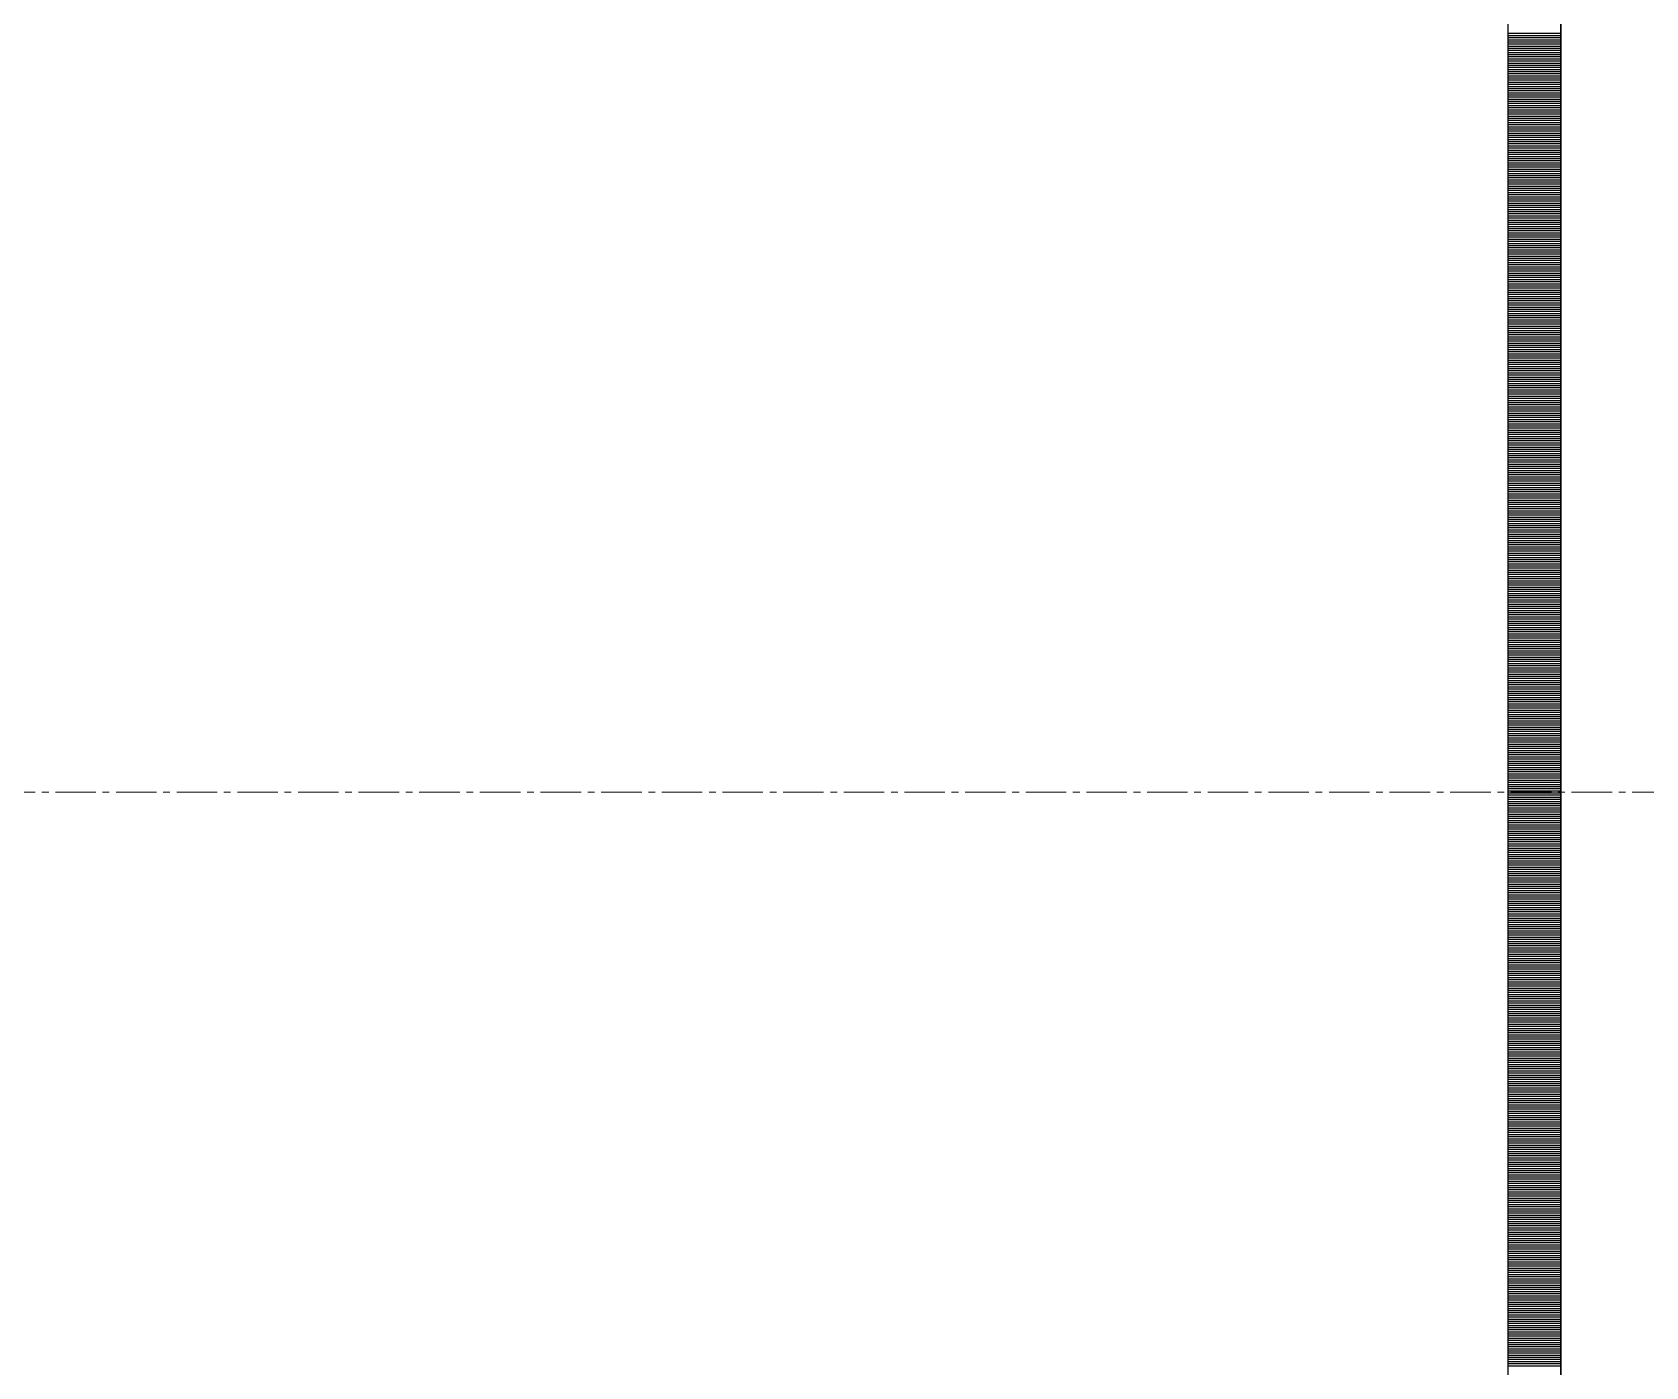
# Model space of a CAD drawing. Header units: millimetres. Extents: x -231292 to 573618, y -153144 to 564035.
# Drawn here: x 7853 to 8613, y 208796 to 209425 of the extents above; entities that cross this region are included whole.
import ezdxf

# ---------------------------------------------------------------- set-up
doc = ezdxf.new("R2010")
doc.units = ezdxf.units.MM
doc.linetypes.add('CENTER2', pattern=[28.575, 19.05, -3.175, 3.175, -3.175])
doc.layers.get('0').update_dxf_attribs({"color": 250})
for name, color, linetype, lineweight in [('АР_Тонкая', 250, 'Continuous', 5), ('АР_Штриховка', 250, 'Continuous', 0), ('РД_Оси_100', 250, 'Continuous', 0)]:
    doc.layers.add(name, color=color, linetype=linetype, lineweight=lineweight)

# ---------------------------------------------------------------- blocks, each defined once
blk = doc.blocks.new('оси_рен')
at = {"layer": 'РД_Оси_100', "color": 251, "linetype": 'CENTER2', "true_color": 0x636466}
blk.add_line((1225207.916, 158413.25), (1189697.958, 158413.25), dxfattribs=at)

msp = doc.modelspace()

# ---------------------------------------------------------------- linework, layer by layer
at = {"layer": 'АР_Тонкая', "color": 18, "linetype": 'Continuous', "lineweight": 25, "true_color": 0x000000}
for p, q in [((8548.243, 263866.253), (8548.243, 187666.253)), ((8573.243, 263866.253), (8573.243, 187666.253)), ((8573.243, 187666.253), (8573.243, 263866.253))]:
    msp.add_line(p, q, dxfattribs=at)
at = {"layer": 'АР_Штриховка', "color": 18, "linetype": 'Continuous', "lineweight": 25, "true_color": 0x000000}
for p, q in [((8548.243, 209424.002), (8573.243, 209424.002)), ((8548.243, 209423.002), (8573.243, 209423.002)), ((8548.243, 209422.002), (8573.243, 209422.002)), ((8548.243, 209421.002), (8573.243, 209421.002)), ((8548.243, 209420.002), (8573.243, 209420.002)), ((8548.243, 209419.002), (8573.243, 209419.002)), ((8548.243, 209418.002), (8573.243, 209418.002)), ((8548.243, 209417.002), (8573.243, 209417.002)), ((8548.243, 209416.002), (8573.243, 209416.002)), ((8548.243, 209415.002), (8573.243, 209415.002)), ((8548.243, 209414.002), (8573.243, 209414.002)), ((8548.243, 209413.002), (8573.243, 209413.002)), ((8548.243, 209412.002), (8573.243, 209412.002)), ((8548.243, 209411.002), (8573.243, 209411.002)), ((8548.243, 209410.002), (8573.243, 209410.002)), ((8548.243, 209409.002), (8573.243, 209409.002)), ((8548.243, 209408.002), (8573.243, 209408.002)), ((8548.243, 209407.002), (8573.243, 209407.002)), ((8548.243, 209406.002), (8573.243, 209406.002)), ((8548.243, 209405.002), (8573.243, 209405.002)), ((8548.243, 209404.002), (8573.243, 209404.002)), ((8548.243, 209403.002), (8573.243, 209403.002)), ((8548.243, 209402.002), (8573.243, 209402.002)), ((8548.243, 209401.002), (8573.243, 209401.002)), ((8548.243, 209400.002), (8573.243, 209400.002)), ((8548.243, 209399.002), (8573.243, 209399.002)), ((8548.243, 209398.002), (8573.243, 209398.002)), ((8548.243, 209397.002), (8573.243, 209397.002)), ((8548.243, 209396.002), (8573.243, 209396.002)), ((8548.243, 209395.002), (8573.243, 209395.002)), ((8548.243, 209394.002), (8573.243, 209394.002)), ((8548.243, 209393.002), (8573.243, 209393.002)), ((8548.243, 209392.002), (8573.243, 209392.002)), ((8548.243, 209391.002), (8573.243, 209391.002)), ((8548.243, 209390.002), (8573.243, 209390.002)), ((8548.243, 209389.002), (8573.243, 209389.002)), ((8548.243, 209388.002), (8573.243, 209388.002)), ((8548.243, 209387.002), (8573.243, 209387.002)), ((8548.243, 209386.002), (8573.243, 209386.002)), ((8548.243, 209385.002), (8573.243, 209385.002)), ((8548.243, 209384.002), (8573.243, 209384.002)), ((8548.243, 209383.002), (8573.243, 209383.002)), ((8548.243, 209382.002), (8573.243, 209382.002)), ((8548.243, 209381.002), (8573.243, 209381.002)), ((8548.243, 209380.002), (8573.243, 209380.002)), ((8548.243, 209379.002), (8573.243, 209379.002)), ((8548.243, 209378.002), (8573.243, 209378.002)), ((8548.243, 209377.002), (8573.243, 209377.002)), ((8548.243, 209376.002), (8573.243, 209376.002)), ((8548.243, 209375.002), (8573.243, 209375.002)), ((8548.243, 209374.002), (8573.243, 209374.002)), ((8548.243, 209373.002), (8573.243, 209373.002)), ((8548.243, 209372.002), (8573.243, 209372.002)), ((8548.243, 209371.002), (8573.243, 209371.002)), ((8548.243, 209370.002), (8573.243, 209370.002)), ((8548.243, 209369.002), (8573.243, 209369.002)), ((8548.243, 209368.002), (8573.243, 209368.002)), ((8548.243, 209367.002), (8573.243, 209367.002)), ((8548.243, 209366.002), (8573.243, 209366.002)), ((8548.243, 209365.002), (8573.243, 209365.002)), ((8548.243, 209364.002), (8573.243, 209364.002)), ((8548.243, 209363.002), (8573.243, 209363.002)), ((8548.243, 209362.002), (8573.243, 209362.002)), ((8548.243, 209361.002), (8573.243, 209361.002)), ((8548.243, 209360.002), (8573.243, 209360.002)), ((8548.243, 209359.002), (8573.243, 209359.002)), ((8548.243, 209358.002), (8573.243, 209358.002)), ((8548.243, 209357.002), (8573.243, 209357.002)), ((8548.243, 209356.002), (8573.243, 209356.002)), ((8548.243, 209355.002), (8573.243, 209355.002)), ((8548.243, 209354.002), (8573.243, 209354.002)), ((8548.243, 209353.002), (8573.243, 209353.002)), ((8548.243, 209352.002), (8573.243, 209352.002)), ((8548.243, 209351.002), (8573.243, 209351.002)), ((8548.243, 209350.002), (8573.243, 209350.002)), ((8548.243, 209349.002), (8573.243, 209349.002)), ((8548.243, 209348.002), (8573.243, 209348.002)), ((8548.243, 209347.002), (8573.243, 209347.002)), ((8548.243, 209346.002), (8573.243, 209346.002)), ((8548.243, 209345.002), (8573.243, 209345.002)), ((8548.243, 209344.002), (8573.243, 209344.002)), ((8548.243, 209343.002), (8573.243, 209343.002)), ((8548.243, 209342.002), (8573.243, 209342.002)), ((8548.243, 209341.002), (8573.243, 209341.002)), ((8548.243, 209340.002), (8573.243, 209340.002)), ((8548.243, 209339.002), (8573.243, 209339.002)), ((8548.243, 209338.002), (8573.243, 209338.002)), ((8548.243, 209337.002), (8573.243, 209337.002)), ((8548.243, 209336.002), (8573.243, 209336.002)), ((8548.243, 209335.002), (8573.243, 209335.002)), ((8548.243, 209334.002), (8573.243, 209334.002)), ((8548.243, 209333.002), (8573.243, 209333.002)), ((8548.243, 209332.002), (8573.243, 209332.002)), ((8548.243, 209331.002), (8573.243, 209331.002)), ((8548.243, 209330.002), (8573.243, 209330.002)), ((8548.243, 209329.002), (8573.243, 209329.002)), ((8548.243, 209328.002), (8573.243, 209328.002)), ((8548.243, 209327.002), (8573.243, 209327.002)), ((8548.243, 209326.002), (8573.243, 209326.002)), ((8548.243, 209325.002), (8573.243, 209325.002)), ((8548.243, 209324.002), (8573.243, 209324.002)), ((8548.243, 209323.002), (8573.243, 209323.002)), ((8548.243, 209322.002), (8573.243, 209322.002)), ((8548.243, 209321.002), (8573.243, 209321.002)), ((8548.243, 209320.002), (8573.243, 209320.002)), ((8548.243, 209319.002), (8573.243, 209319.002)), ((8548.243, 209318.002), (8573.243, 209318.002)), ((8548.243, 209317.002), (8573.243, 209317.002)), ((8548.243, 209316.002), (8573.243, 209316.002)), ((8548.243, 209315.002), (8573.243, 209315.002)), ((8548.243, 209314.002), (8573.243, 209314.002)), ((8548.243, 209313.002), (8573.243, 209313.002)), ((8548.243, 209312.002), (8573.243, 209312.002)), ((8548.243, 209311.002), (8573.243, 209311.002)), ((8548.243, 209310.002), (8573.243, 209310.002)), ((8548.243, 209309.002), (8573.243, 209309.002)), ((8548.243, 209308.002), (8573.243, 209308.002)), ((8548.243, 209307.002), (8573.243, 209307.002)), ((8548.243, 209306.002), (8573.243, 209306.002)), ((8548.243, 209305.002), (8573.243, 209305.002)), ((8548.243, 209304.002), (8573.243, 209304.002)), ((8548.243, 209303.002), (8573.243, 209303.002)), ((8548.243, 209302.002), (8573.243, 209302.002)), ((8548.243, 209301.002), (8573.243, 209301.002)), ((8548.243, 209300.002), (8573.243, 209300.002)), ((8548.243, 209299.002), (8573.243, 209299.002)), ((8548.243, 209298.002), (8573.243, 209298.002)), ((8548.243, 209297.002), (8573.243, 209297.002)), ((8548.243, 209296.002), (8573.243, 209296.002)), ((8548.243, 209295.002), (8573.243, 209295.002)), ((8548.243, 209294.002), (8573.243, 209294.002)), ((8548.243, 209293.002), (8573.243, 209293.002)), ((8548.243, 209292.002), (8573.243, 209292.002)), ((8548.243, 209291.002), (8573.243, 209291.002)), ((8548.243, 209290.002), (8573.243, 209290.002)), ((8548.243, 209289.002), (8573.243, 209289.002)), ((8548.243, 209288.002), (8573.243, 209288.002)), ((8548.243, 209287.002), (8573.243, 209287.002)), ((8548.243, 209286.002), (8573.243, 209286.002)), ((8548.243, 209285.002), (8573.243, 209285.002)), ((8548.243, 209284.002), (8573.243, 209284.002)), ((8548.243, 209283.002), (8573.243, 209283.002)), ((8548.243, 209282.002), (8573.243, 209282.002)), ((8548.243, 209281.002), (8573.243, 209281.002)), ((8548.243, 209280.002), (8573.243, 209280.002)), ((8548.243, 209279.002), (8573.243, 209279.002)), ((8548.243, 209278.002), (8573.243, 209278.002)), ((8548.243, 209277.002), (8573.243, 209277.002)), ((8548.243, 209276.002), (8573.243, 209276.002)), ((8548.243, 209275.002), (8573.243, 209275.002)), ((8548.243, 209274.002), (8573.243, 209274.002)), ((8548.243, 209273.002), (8573.243, 209273.002)), ((8548.243, 209272.002), (8573.243, 209272.002)), ((8548.243, 209271.002), (8573.243, 209271.002)), ((8548.243, 209270.002), (8573.243, 209270.002)), ((8548.243, 209269.002), (8573.243, 209269.002)), ((8548.243, 209268.002), (8573.243, 209268.002)), ((8548.243, 209267.002), (8573.243, 209267.002)), ((8548.243, 209266.002), (8573.243, 209266.002)), ((8548.243, 209265.002), (8573.243, 209265.002)), ((8548.243, 209264.002), (8573.243, 209264.002)), ((8548.243, 209263.002), (8573.243, 209263.002)), ((8548.243, 209262.002), (8573.243, 209262.002)), ((8548.243, 209261.002), (8573.243, 209261.002)), ((8548.243, 209260.002), (8573.243, 209260.002)), ((8548.243, 209259.002), (8573.243, 209259.002)), ((8548.243, 209258.002), (8573.243, 209258.002)), ((8548.243, 209257.002), (8573.243, 209257.002)), ((8548.243, 209256.002), (8573.243, 209256.002)), ((8548.243, 209255.002), (8573.243, 209255.002)), ((8548.243, 209254.002), (8573.243, 209254.002)), ((8548.243, 209253.002), (8573.243, 209253.002)), ((8548.243, 209252.002), (8573.243, 209252.002)), ((8548.243, 209251.002), (8573.243, 209251.002)), ((8548.243, 209250.002), (8573.243, 209250.002)), ((8548.243, 209249.002), (8573.243, 209249.002)), ((8548.243, 209248.002), (8573.243, 209248.002)), ((8548.243, 209247.002), (8573.243, 209247.002)), ((8548.243, 209246.002), (8573.243, 209246.002)), ((8548.243, 209245.002), (8573.243, 209245.002)), ((8548.243, 209244.002), (8573.243, 209244.002)), ((8548.243, 209243.002), (8573.243, 209243.002)), ((8548.243, 209242.002), (8573.243, 209242.002)), ((8548.243, 209241.002), (8573.243, 209241.002)), ((8548.243, 209240.002), (8573.243, 209240.002)), ((8548.243, 209239.002), (8573.243, 209239.002)), ((8548.243, 209238.002), (8573.243, 209238.002)), ((8548.243, 209237.002), (8573.243, 209237.002)), ((8548.243, 209236.002), (8573.243, 209236.002)), ((8548.243, 209235.002), (8573.243, 209235.002)), ((8548.243, 209234.002), (8573.243, 209234.002)), ((8548.243, 209233.002), (8573.243, 209233.002)), ((8548.243, 209232.002), (8573.243, 209232.002)), ((8548.243, 209231.002), (8573.243, 209231.002)), ((8548.243, 209230.002), (8573.243, 209230.002)), ((8548.243, 209229.002), (8573.243, 209229.002)), ((8548.243, 209228.002), (8573.243, 209228.002)), ((8548.243, 209227.002), (8573.243, 209227.002)), ((8548.243, 209226.002), (8573.243, 209226.002)), ((8548.243, 209225.002), (8573.243, 209225.002)), ((8548.243, 209224.002), (8573.243, 209224.002)), ((8548.243, 209223.002), (8573.243, 209223.002)), ((8548.243, 209222.002), (8573.243, 209222.002)), ((8548.243, 209221.002), (8573.243, 209221.002)), ((8548.243, 209220.002), (8573.243, 209220.002)), ((8548.243, 209219.002), (8573.243, 209219.002)), ((8548.243, 209218.002), (8573.243, 209218.002)), ((8548.243, 209217.002), (8573.243, 209217.002)), ((8548.243, 209216.002), (8573.243, 209216.002)), ((8548.243, 209215.002), (8573.243, 209215.002)), ((8548.243, 209214.002), (8573.243, 209214.002)), ((8548.243, 209213.002), (8573.243, 209213.002)), ((8548.243, 209212.002), (8573.243, 209212.002)), ((8548.243, 209211.002), (8573.243, 209211.002)), ((8548.243, 209210.002), (8573.243, 209210.002)), ((8548.243, 209209.002), (8573.243, 209209.002)), ((8548.243, 209208.002), (8573.243, 209208.002)), ((8548.243, 209207.002), (8573.243, 209207.002)), ((8548.243, 209206.002), (8573.243, 209206.002)), ((8548.243, 209205.002), (8573.243, 209205.002)), ((8548.243, 209204.002), (8573.243, 209204.002)), ((8548.243, 209203.002), (8573.243, 209203.002)), ((8548.243, 209202.002), (8573.243, 209202.002)), ((8548.243, 209201.002), (8573.243, 209201.002)), ((8548.243, 209200.002), (8573.243, 209200.002)), ((8548.243, 209199.002), (8573.243, 209199.002)), ((8548.243, 209198.002), (8573.243, 209198.002)), ((8548.243, 209197.002), (8573.243, 209197.002)), ((8548.243, 209196.002), (8573.243, 209196.002)), ((8548.243, 209195.002), (8573.243, 209195.002)), ((8548.243, 209194.002), (8573.243, 209194.002)), ((8548.243, 209193.002), (8573.243, 209193.002)), ((8548.243, 209192.002), (8573.243, 209192.002)), ((8548.243, 209191.002), (8573.243, 209191.002)), ((8548.243, 209190.002), (8573.243, 209190.002)), ((8548.243, 209189.002), (8573.243, 209189.002)), ((8548.243, 209188.002), (8573.243, 209188.002)), ((8548.243, 209187.002), (8573.243, 209187.002)), ((8548.243, 209186.002), (8573.243, 209186.002)), ((8548.243, 209185.002), (8573.243, 209185.002)), ((8548.243, 209184.002), (8573.243, 209184.002)), ((8548.243, 209183.002), (8573.243, 209183.002)), ((8548.243, 209182.002), (8573.243, 209182.002)), ((8548.243, 209181.002), (8573.243, 209181.002)), ((8548.243, 209180.002), (8573.243, 209180.002)), ((8548.243, 209179.002), (8573.243, 209179.002)), ((8548.243, 209178.002), (8573.243, 209178.002)), ((8548.243, 209177.002), (8573.243, 209177.002)), ((8548.243, 209176.002), (8573.243, 209176.002)), ((8548.243, 209175.002), (8573.243, 209175.002)), ((8548.243, 209174.002), (8573.243, 209174.002)), ((8548.243, 209173.002), (8573.243, 209173.002)), ((8548.243, 209172.002), (8573.243, 209172.002)), ((8548.243, 209171.002), (8573.243, 209171.002)), ((8548.243, 209170.002), (8573.243, 209170.002)), ((8548.243, 209169.002), (8573.243, 209169.002)), ((8548.243, 209168.002), (8573.243, 209168.002)), ((8548.243, 209167.002), (8573.243, 209167.002)), ((8548.243, 209166.002), (8573.243, 209166.002)), ((8548.243, 209165.002), (8573.243, 209165.002)), ((8548.243, 209164.002), (8573.243, 209164.002)), ((8548.243, 209163.002), (8573.243, 209163.002)), ((8548.243, 209162.002), (8573.243, 209162.002)), ((8548.243, 209161.002), (8573.243, 209161.002)), ((8548.243, 209160.002), (8573.243, 209160.002)), ((8548.243, 209159.002), (8573.243, 209159.002)), ((8548.243, 209158.002), (8573.243, 209158.002)), ((8548.243, 209157.002), (8573.243, 209157.002)), ((8548.243, 209156.002), (8573.243, 209156.002)), ((8548.243, 209155.002), (8573.243, 209155.002)), ((8548.243, 209154.002), (8573.243, 209154.002)), ((8548.243, 209153.002), (8573.243, 209153.002)), ((8548.243, 209152.002), (8573.243, 209152.002)), ((8548.243, 209151.002), (8573.243, 209151.002)), ((8548.243, 209150.002), (8573.243, 209150.002)), ((8548.243, 209149.002), (8573.243, 209149.002)), ((8548.243, 209148.002), (8573.243, 209148.002)), ((8548.243, 209147.002), (8573.243, 209147.002)), ((8548.243, 209146.002), (8573.243, 209146.002)), ((8548.243, 209145.002), (8573.243, 209145.002)), ((8548.243, 209144.002), (8573.243, 209144.002)), ((8548.243, 209143.002), (8573.243, 209143.002)), ((8548.243, 209142.002), (8573.243, 209142.002)), ((8548.243, 209141.002), (8573.243, 209141.002)), ((8548.243, 209140.002), (8573.243, 209140.002)), ((8548.243, 209139.002), (8573.243, 209139.002)), ((8548.243, 209138.002), (8573.243, 209138.002)), ((8548.243, 209137.002), (8573.243, 209137.002)), ((8548.243, 209136.002), (8573.243, 209136.002)), ((8548.243, 209135.002), (8573.243, 209135.002)), ((8548.243, 209134.002), (8573.243, 209134.002)), ((8548.243, 209133.002), (8573.243, 209133.002)), ((8548.243, 209132.002), (8573.243, 209132.002)), ((8548.243, 209131.002), (8573.243, 209131.002)), ((8548.243, 209130.002), (8573.243, 209130.002)), ((8548.243, 209129.002), (8573.243, 209129.002)), ((8548.243, 209128.002), (8573.243, 209128.002)), ((8548.243, 209127.002), (8573.243, 209127.002)), ((8548.243, 209126.002), (8573.243, 209126.002)), ((8548.243, 209125.002), (8573.243, 209125.002)), ((8548.243, 209124.002), (8573.243, 209124.002)), ((8548.243, 209123.002), (8573.243, 209123.002)), ((8548.243, 209122.002), (8573.243, 209122.002)), ((8548.243, 209121.002), (8573.243, 209121.002)), ((8548.243, 209120.002), (8573.243, 209120.002)), ((8548.243, 209119.002), (8573.243, 209119.002)), ((8548.243, 209118.002), (8573.243, 209118.002)), ((8548.243, 209117.002), (8573.243, 209117.002)), ((8548.243, 209116.002), (8573.243, 209116.002)), ((8548.243, 209115.002), (8573.243, 209115.002)), ((8548.243, 209114.002), (8573.243, 209114.002)), ((8548.243, 209113.002), (8573.243, 209113.002)), ((8548.243, 209112.002), (8573.243, 209112.002)), ((8548.243, 209111.002), (8573.243, 209111.002)), ((8548.243, 209110.002), (8573.243, 209110.002)), ((8548.243, 209109.002), (8573.243, 209109.002)), ((8548.243, 209108.002), (8573.243, 209108.002)), ((8548.243, 209107.002), (8573.243, 209107.002)), ((8548.243, 209106.002), (8573.243, 209106.002)), ((8548.243, 209105.002), (8573.243, 209105.002)), ((8548.243, 209104.002), (8573.243, 209104.002)), ((8548.243, 209103.002), (8573.243, 209103.002)), ((8548.243, 209102.002), (8573.243, 209102.002)), ((8548.243, 209101.002), (8573.243, 209101.002)), ((8548.243, 209100.002), (8573.243, 209100.002)), ((8548.243, 209099.002), (8573.243, 209099.002)), ((8548.243, 209098.002), (8573.243, 209098.002)), ((8548.243, 209097.002), (8573.243, 209097.002)), ((8548.243, 209096.002), (8573.243, 209096.002)), ((8548.243, 209095.002), (8573.243, 209095.002)), ((8548.243, 209094.002), (8573.243, 209094.002)), ((8548.243, 209093.002), (8573.243, 209093.002)), ((8548.243, 209092.002), (8573.243, 209092.002)), ((8548.243, 209091.002), (8573.243, 209091.002)), ((8548.243, 209090.002), (8573.243, 209090.002)), ((8548.243, 209089.002), (8573.243, 209089.002)), ((8548.243, 209088.002), (8573.243, 209088.002)), ((8548.243, 209087.002), (8573.243, 209087.002)), ((8548.243, 209086.002), (8573.243, 209086.002)), ((8548.243, 209085.002), (8573.243, 209085.002)), ((8548.243, 209084.002), (8573.243, 209084.002)), ((8548.243, 209083.002), (8573.243, 209083.002)), ((8548.243, 209082.002), (8573.243, 209082.002)), ((8548.243, 209081.002), (8573.243, 209081.002)), ((8548.243, 209080.002), (8573.243, 209080.002)), ((8548.243, 209079.002), (8573.243, 209079.002)), ((8548.243, 209078.002), (8573.243, 209078.002)), ((8548.243, 209077.002), (8573.243, 209077.002)), ((8548.243, 209076.002), (8573.243, 209076.002)), ((8548.243, 209075.002), (8573.243, 209075.002)), ((8548.243, 209074.002), (8573.243, 209074.002)), ((8548.243, 209073.002), (8573.243, 209073.002)), ((8548.243, 209072.002), (8573.243, 209072.002)), ((8548.243, 209071.002), (8573.243, 209071.002)), ((8548.243, 209070.002), (8573.243, 209070.002)), ((8548.243, 209069.002), (8573.243, 209069.002)), ((8548.243, 209068.002), (8573.243, 209068.002)), ((8548.243, 209067.002), (8573.243, 209067.002)), ((8548.243, 209066.002), (8573.243, 209066.002)), ((8548.243, 209065.002), (8573.243, 209065.002)), ((8548.243, 209064.002), (8573.243, 209064.002)), ((8548.243, 209063.002), (8573.243, 209063.002)), ((8548.243, 209062.002), (8573.243, 209062.002)), ((8548.243, 209061.002), (8573.243, 209061.002)), ((8548.243, 209060.002), (8573.243, 209060.002)), ((8548.243, 209059.002), (8573.243, 209059.002)), ((8548.243, 209058.002), (8573.243, 209058.002)), ((8548.243, 209057.002), (8573.243, 209057.002)), ((8548.243, 209056.002), (8573.243, 209056.002)), ((8548.243, 209055.002), (8573.243, 209055.002)), ((8548.243, 209054.002), (8573.243, 209054.002)), ((8548.243, 209053.002), (8573.243, 209053.002)), ((8548.243, 209052.002), (8573.243, 209052.002)), ((8548.243, 209051.002), (8573.243, 209051.002)), ((8548.243, 209050.002), (8573.243, 209050.002)), ((8548.243, 209049.002), (8573.243, 209049.002)), ((8548.243, 209048.002), (8573.243, 209048.002)), ((8548.243, 209047.002), (8573.243, 209047.002)), ((8548.243, 209046.002), (8573.243, 209046.002)), ((8548.243, 209045.002), (8573.243, 209045.002)), ((8548.243, 209044.002), (8573.243, 209044.002)), ((8548.243, 209043.002), (8573.243, 209043.002)), ((8548.243, 209042.002), (8573.243, 209042.002)), ((8548.243, 209041.002), (8573.243, 209041.002)), ((8548.243, 209040.002), (8573.243, 209040.002)), ((8548.243, 209039.002), (8573.243, 209039.002)), ((8548.243, 209038.002), (8573.243, 209038.002)), ((8548.243, 209037.002), (8573.243, 209037.002)), ((8548.243, 209036.002), (8573.243, 209036.002)), ((8548.243, 209035.002), (8573.243, 209035.002)), ((8548.243, 209034.002), (8573.243, 209034.002)), ((8548.243, 209033.002), (8573.243, 209033.002)), ((8548.243, 209032.002), (8573.243, 209032.002)), ((8548.243, 209031.002), (8573.243, 209031.002)), ((8548.243, 209030.002), (8573.243, 209030.002)), ((8548.243, 209029.002), (8573.243, 209029.002)), ((8548.243, 209028.002), (8573.243, 209028.002)), ((8548.243, 209027.002), (8573.243, 209027.002)), ((8548.243, 209026.002), (8573.243, 209026.002)), ((8548.243, 209025.002), (8573.243, 209025.002)), ((8548.243, 209024.002), (8573.243, 209024.002)), ((8548.243, 209023.002), (8573.243, 209023.002)), ((8548.243, 209022.002), (8573.243, 209022.002)), ((8548.243, 209021.002), (8573.243, 209021.002)), ((8548.243, 209020.002), (8573.243, 209020.002)), ((8548.243, 209019.002), (8573.243, 209019.002)), ((8548.243, 209018.002), (8573.243, 209018.002)), ((8548.243, 209017.002), (8573.243, 209017.002)), ((8548.243, 209016.002), (8573.243, 209016.002)), ((8548.243, 209015.002), (8573.243, 209015.002)), ((8548.243, 209014.002), (8573.243, 209014.002)), ((8548.243, 209013.002), (8573.243, 209013.002)), ((8548.243, 209012.002), (8573.243, 209012.002)), ((8548.243, 209011.002), (8573.243, 209011.002)), ((8548.243, 209010.002), (8573.243, 209010.002)), ((8548.243, 209009.002), (8573.243, 209009.002)), ((8548.243, 209008.002), (8573.243, 209008.002)), ((8548.243, 209007.002), (8573.243, 209007.002)), ((8548.243, 209006.002), (8573.243, 209006.002)), ((8548.243, 209005.002), (8573.243, 209005.002)), ((8548.243, 209004.002), (8573.243, 209004.002)), ((8548.243, 209003.002), (8573.243, 209003.002)), ((8548.243, 209002.002), (8573.243, 209002.002)), ((8548.243, 209001.002), (8573.243, 209001.002)), ((8548.243, 209000.002), (8573.243, 209000.002)), ((8548.243, 208999.002), (8573.243, 208999.002)), ((8548.243, 208998.002), (8573.243, 208998.002)), ((8548.243, 208997.002), (8573.243, 208997.002)), ((8548.243, 208996.002), (8573.243, 208996.002)), ((8548.243, 208995.002), (8573.243, 208995.002)), ((8548.243, 208994.002), (8573.243, 208994.002)), ((8548.243, 208993.002), (8573.243, 208993.002)), ((8548.243, 208992.002), (8573.243, 208992.002)), ((8548.243, 208991.002), (8573.243, 208991.002)), ((8548.243, 208990.002), (8573.243, 208990.002)), ((8548.243, 208989.002), (8573.243, 208989.002)), ((8548.243, 208988.002), (8573.243, 208988.002)), ((8548.243, 208987.002), (8573.243, 208987.002)), ((8548.243, 208986.002), (8573.243, 208986.002)), ((8548.243, 208985.002), (8573.243, 208985.002)), ((8548.243, 208984.002), (8573.243, 208984.002)), ((8548.243, 208983.002), (8573.243, 208983.002)), ((8548.243, 208982.002), (8573.243, 208982.002)), ((8548.243, 208981.002), (8573.243, 208981.002)), ((8548.243, 208980.002), (8573.243, 208980.002)), ((8548.243, 208979.002), (8573.243, 208979.002)), ((8548.243, 208978.002), (8573.243, 208978.002)), ((8548.243, 208977.002), (8573.243, 208977.002)), ((8548.243, 208976.002), (8573.243, 208976.002)), ((8548.243, 208975.002), (8573.243, 208975.002)), ((8548.243, 208974.002), (8573.243, 208974.002)), ((8548.243, 208973.002), (8573.243, 208973.002)), ((8548.243, 208972.002), (8573.243, 208972.002)), ((8548.243, 208971.002), (8573.243, 208971.002)), ((8548.243, 208970.002), (8573.243, 208970.002)), ((8548.243, 208969.002), (8573.243, 208969.002)), ((8548.243, 208968.002), (8573.243, 208968.002)), ((8548.243, 208967.002), (8573.243, 208967.002)), ((8548.243, 208966.002), (8573.243, 208966.002)), ((8548.243, 208965.002), (8573.243, 208965.002)), ((8548.243, 208964.002), (8573.243, 208964.002)), ((8548.243, 208963.002), (8573.243, 208963.002)), ((8548.243, 208962.002), (8573.243, 208962.002)), ((8548.243, 208961.002), (8573.243, 208961.002)), ((8548.243, 208960.002), (8573.243, 208960.002)), ((8548.243, 208959.002), (8573.243, 208959.002)), ((8548.243, 208958.002), (8573.243, 208958.002)), ((8548.243, 208957.002), (8573.243, 208957.002)), ((8548.243, 208956.002), (8573.243, 208956.002)), ((8548.243, 208955.002), (8573.243, 208955.002)), ((8548.243, 208954.002), (8573.243, 208954.002)), ((8548.243, 208953.002), (8573.243, 208953.002)), ((8548.243, 208952.002), (8573.243, 208952.002)), ((8548.243, 208951.002), (8573.243, 208951.002)), ((8548.243, 208950.002), (8573.243, 208950.002)), ((8548.243, 208949.002), (8573.243, 208949.002)), ((8548.243, 208948.002), (8573.243, 208948.002)), ((8548.243, 208947.002), (8573.243, 208947.002)), ((8548.243, 208946.002), (8573.243, 208946.002)), ((8548.243, 208945.002), (8573.243, 208945.002)), ((8548.243, 208944.002), (8573.243, 208944.002)), ((8548.243, 208943.002), (8573.243, 208943.002)), ((8548.243, 208942.002), (8573.243, 208942.002)), ((8548.243, 208941.002), (8573.243, 208941.002)), ((8548.243, 208940.002), (8573.243, 208940.002)), ((8548.243, 208939.002), (8573.243, 208939.002)), ((8548.243, 208938.002), (8573.243, 208938.002)), ((8548.243, 208937.002), (8573.243, 208937.002)), ((8548.243, 208936.002), (8573.243, 208936.002)), ((8548.243, 208935.002), (8573.243, 208935.002)), ((8548.243, 208934.002), (8573.243, 208934.002)), ((8548.243, 208933.002), (8573.243, 208933.002)), ((8548.243, 208932.002), (8573.243, 208932.002)), ((8548.243, 208931.002), (8573.243, 208931.002)), ((8548.243, 208930.002), (8573.243, 208930.002)), ((8548.243, 208929.002), (8573.243, 208929.002)), ((8548.243, 208928.002), (8573.243, 208928.002)), ((8548.243, 208927.002), (8573.243, 208927.002)), ((8548.243, 208926.002), (8573.243, 208926.002)), ((8548.243, 208925.002), (8573.243, 208925.002)), ((8548.243, 208924.002), (8573.243, 208924.002)), ((8548.243, 208923.002), (8573.243, 208923.002)), ((8548.243, 208922.002), (8573.243, 208922.002)), ((8548.243, 208921.002), (8573.243, 208921.002)), ((8548.243, 208920.002), (8573.243, 208920.002)), ((8548.243, 208919.002), (8573.243, 208919.002)), ((8548.243, 208918.002), (8573.243, 208918.002)), ((8548.243, 208917.002), (8573.243, 208917.002)), ((8548.243, 208916.002), (8573.243, 208916.002)), ((8548.243, 208915.002), (8573.243, 208915.002)), ((8548.243, 208914.002), (8573.243, 208914.002)), ((8548.243, 208913.002), (8573.243, 208913.002)), ((8548.243, 208912.002), (8573.243, 208912.002)), ((8548.243, 208911.002), (8573.243, 208911.002)), ((8548.243, 208910.002), (8573.243, 208910.002)), ((8548.243, 208909.002), (8573.243, 208909.002)), ((8548.243, 208908.002), (8573.243, 208908.002)), ((8548.243, 208907.002), (8573.243, 208907.002)), ((8548.243, 208906.002), (8573.243, 208906.002)), ((8548.243, 208905.002), (8573.243, 208905.002)), ((8548.243, 208904.002), (8573.243, 208904.002)), ((8548.243, 208903.002), (8573.243, 208903.002)), ((8548.243, 208902.002), (8573.243, 208902.002)), ((8548.243, 208901.002), (8573.243, 208901.002)), ((8548.243, 208900.002), (8573.243, 208900.002)), ((8548.243, 208899.002), (8573.243, 208899.002)), ((8548.243, 208898.002), (8573.243, 208898.002)), ((8548.243, 208897.002), (8573.243, 208897.002)), ((8548.243, 208896.002), (8573.243, 208896.002)), ((8548.243, 208895.002), (8573.243, 208895.002)), ((8548.243, 208894.002), (8573.243, 208894.002)), ((8548.243, 208893.002), (8573.243, 208893.002)), ((8548.243, 208892.002), (8573.243, 208892.002)), ((8548.243, 208891.002), (8573.243, 208891.002)), ((8548.243, 208890.002), (8573.243, 208890.002)), ((8548.243, 208889.002), (8573.243, 208889.002)), ((8548.243, 208888.002), (8573.243, 208888.002)), ((8548.243, 208887.002), (8573.243, 208887.002)), ((8548.243, 208886.002), (8573.243, 208886.002)), ((8548.243, 208885.002), (8573.243, 208885.002)), ((8548.243, 208884.002), (8573.243, 208884.002)), ((8548.243, 208883.002), (8573.243, 208883.002)), ((8548.243, 208882.002), (8573.243, 208882.002)), ((8548.243, 208881.002), (8573.243, 208881.002)), ((8548.243, 208880.002), (8573.243, 208880.002)), ((8548.243, 208879.002), (8573.243, 208879.002)), ((8548.243, 208878.002), (8573.243, 208878.002)), ((8548.243, 208877.002), (8573.243, 208877.002)), ((8548.243, 208876.002), (8573.243, 208876.002)), ((8548.243, 208875.002), (8573.243, 208875.002)), ((8548.243, 208874.002), (8573.243, 208874.002)), ((8548.243, 208873.002), (8573.243, 208873.002)), ((8548.243, 208872.002), (8573.243, 208872.002)), ((8548.243, 208871.002), (8573.243, 208871.002)), ((8548.243, 208870.002), (8573.243, 208870.002)), ((8548.243, 208869.002), (8573.243, 208869.002)), ((8548.243, 208868.002), (8573.243, 208868.002)), ((8548.243, 208867.002), (8573.243, 208867.002)), ((8548.243, 208866.002), (8573.243, 208866.002)), ((8548.243, 208865.002), (8573.243, 208865.002)), ((8548.243, 208864.002), (8573.243, 208864.002)), ((8548.243, 208863.002), (8573.243, 208863.002)), ((8548.243, 208862.002), (8573.243, 208862.002)), ((8548.243, 208861.002), (8573.243, 208861.002)), ((8548.243, 208860.002), (8573.243, 208860.002)), ((8548.243, 208859.002), (8573.243, 208859.002)), ((8548.243, 208858.002), (8573.243, 208858.002)), ((8548.243, 208857.002), (8573.243, 208857.002)), ((8548.243, 208856.002), (8573.243, 208856.002)), ((8548.243, 208855.002), (8573.243, 208855.002)), ((8548.243, 208854.002), (8573.243, 208854.002)), ((8548.243, 208853.002), (8573.243, 208853.002)), ((8548.243, 208852.002), (8573.243, 208852.002)), ((8548.243, 208851.002), (8573.243, 208851.002)), ((8548.243, 208850.002), (8573.243, 208850.002)), ((8548.243, 208849.002), (8573.243, 208849.002)), ((8548.243, 208848.002), (8573.243, 208848.002)), ((8548.243, 208847.002), (8573.243, 208847.002)), ((8548.243, 208846.002), (8573.243, 208846.002)), ((8548.243, 208845.002), (8573.243, 208845.002)), ((8548.243, 208844.002), (8573.243, 208844.002)), ((8548.243, 208843.002), (8573.243, 208843.002)), ((8548.243, 208842.002), (8573.243, 208842.002)), ((8548.243, 208841.002), (8573.243, 208841.002)), ((8548.243, 208840.002), (8573.243, 208840.002)), ((8548.243, 208839.002), (8573.243, 208839.002)), ((8548.243, 208838.002), (8573.243, 208838.002)), ((8548.243, 208837.002), (8573.243, 208837.002)), ((8548.243, 208836.002), (8573.243, 208836.002)), ((8548.243, 208835.002), (8573.243, 208835.002)), ((8548.243, 208834.002), (8573.243, 208834.002)), ((8548.243, 208833.002), (8573.243, 208833.002)), ((8548.243, 208832.002), (8573.243, 208832.002)), ((8548.243, 208831.002), (8573.243, 208831.002)), ((8548.243, 208830.002), (8573.243, 208830.002)), ((8548.243, 208829.002), (8573.243, 208829.002)), ((8548.243, 208828.002), (8573.243, 208828.002)), ((8548.243, 208827.002), (8573.243, 208827.002)), ((8548.243, 208826.002), (8573.243, 208826.002)), ((8548.243, 208825.002), (8573.243, 208825.002)), ((8548.243, 208824.002), (8573.243, 208824.002)), ((8548.243, 208823.002), (8573.243, 208823.002)), ((8548.243, 208822.002), (8573.243, 208822.002)), ((8548.243, 208821.002), (8573.243, 208821.002)), ((8548.243, 208820.002), (8573.243, 208820.002)), ((8548.243, 208819.002), (8573.243, 208819.002)), ((8548.243, 208818.002), (8573.243, 208818.002)), ((8548.243, 208817.002), (8573.243, 208817.002)), ((8548.243, 208816.002), (8573.243, 208816.002)), ((8548.243, 208815.002), (8573.243, 208815.002)), ((8548.243, 208814.002), (8573.243, 208814.002)), ((8548.243, 208813.002), (8573.243, 208813.002)), ((8548.243, 208812.002), (8573.243, 208812.002)), ((8548.243, 208811.002), (8573.243, 208811.002)), ((8548.243, 208810.002), (8573.243, 208810.002)), ((8548.243, 208809.002), (8573.243, 208809.002)), ((8548.243, 208808.002), (8573.243, 208808.002)), ((8548.243, 208807.002), (8573.243, 208807.002)), ((8548.243, 208806.002), (8573.243, 208806.002)), ((8548.243, 208805.002), (8573.243, 208805.002)), ((8548.243, 208804.002), (8573.243, 208804.002)), ((8548.243, 208803.002), (8573.243, 208803.002)), ((8548.243, 208802.002), (8573.243, 208802.002)), ((8548.243, 208801.002), (8573.243, 208801.002)), ((8548.243, 208800.002), (8573.243, 208800.002)), ((8548.243, 208799.002), (8573.243, 208799.002)), ((8548.243, 208798.002), (8573.243, 208798.002)), ((8548.243, 208797.002), (8573.243, 208797.002)), ((8548.243, 208796.002), (8573.243, 208796.002))]:
    msp.add_line(p, q, dxfattribs=at)

# ---------------------------------------------------------------- block references
at = {"rotation": 359.999868838025}
msp.add_blockref('оси_рен', (-1186750.035, 50655.808), dxfattribs=at)

doc.saveas('drawing.dxf')
